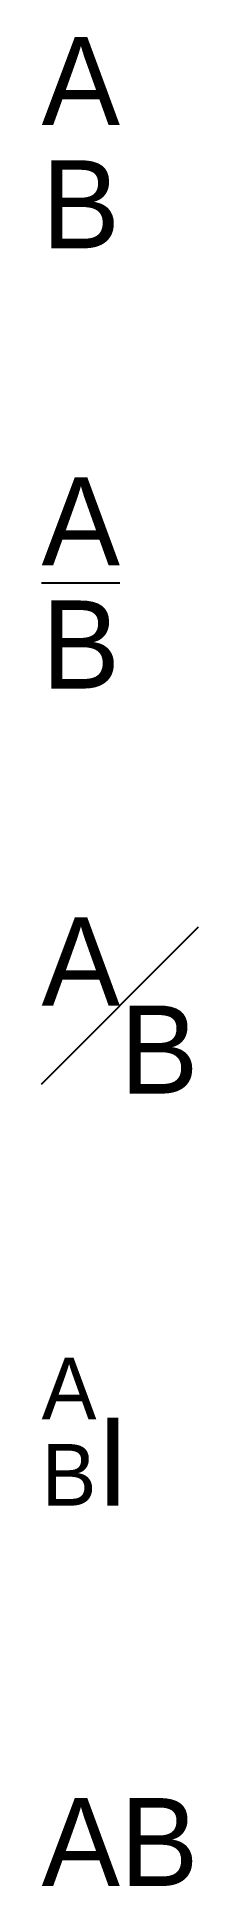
# Model space of a CAD drawing. Header units: metres. Extents: x 1000000 to 1000003.6, y 499998 to 500040.
import ezdxf

# ---------------------------------------------------------------- set-up
doc = ezdxf.new("R2010")
doc.units = ezdxf.units.M

msp = doc.modelspace()

# ---------------------------------------------------------------- texts
at = {"color": 1, "char_height": 2, "attachment_point": 1}
for s, insert in [('\\SA^ B;', (1000000, 500040)), ('\\SA/B;', (1000000, 500030)), ('\\SA#B;', (1000000, 500020)), ('{\\H0.7x;\\SA^ B;}I', (1000000, 500010)), ('\\SAB;', (1000000, 500000))]:
    msp.add_mtext(s, dxfattribs=dict(at, insert=insert))

doc.saveas('drawing.dxf')
